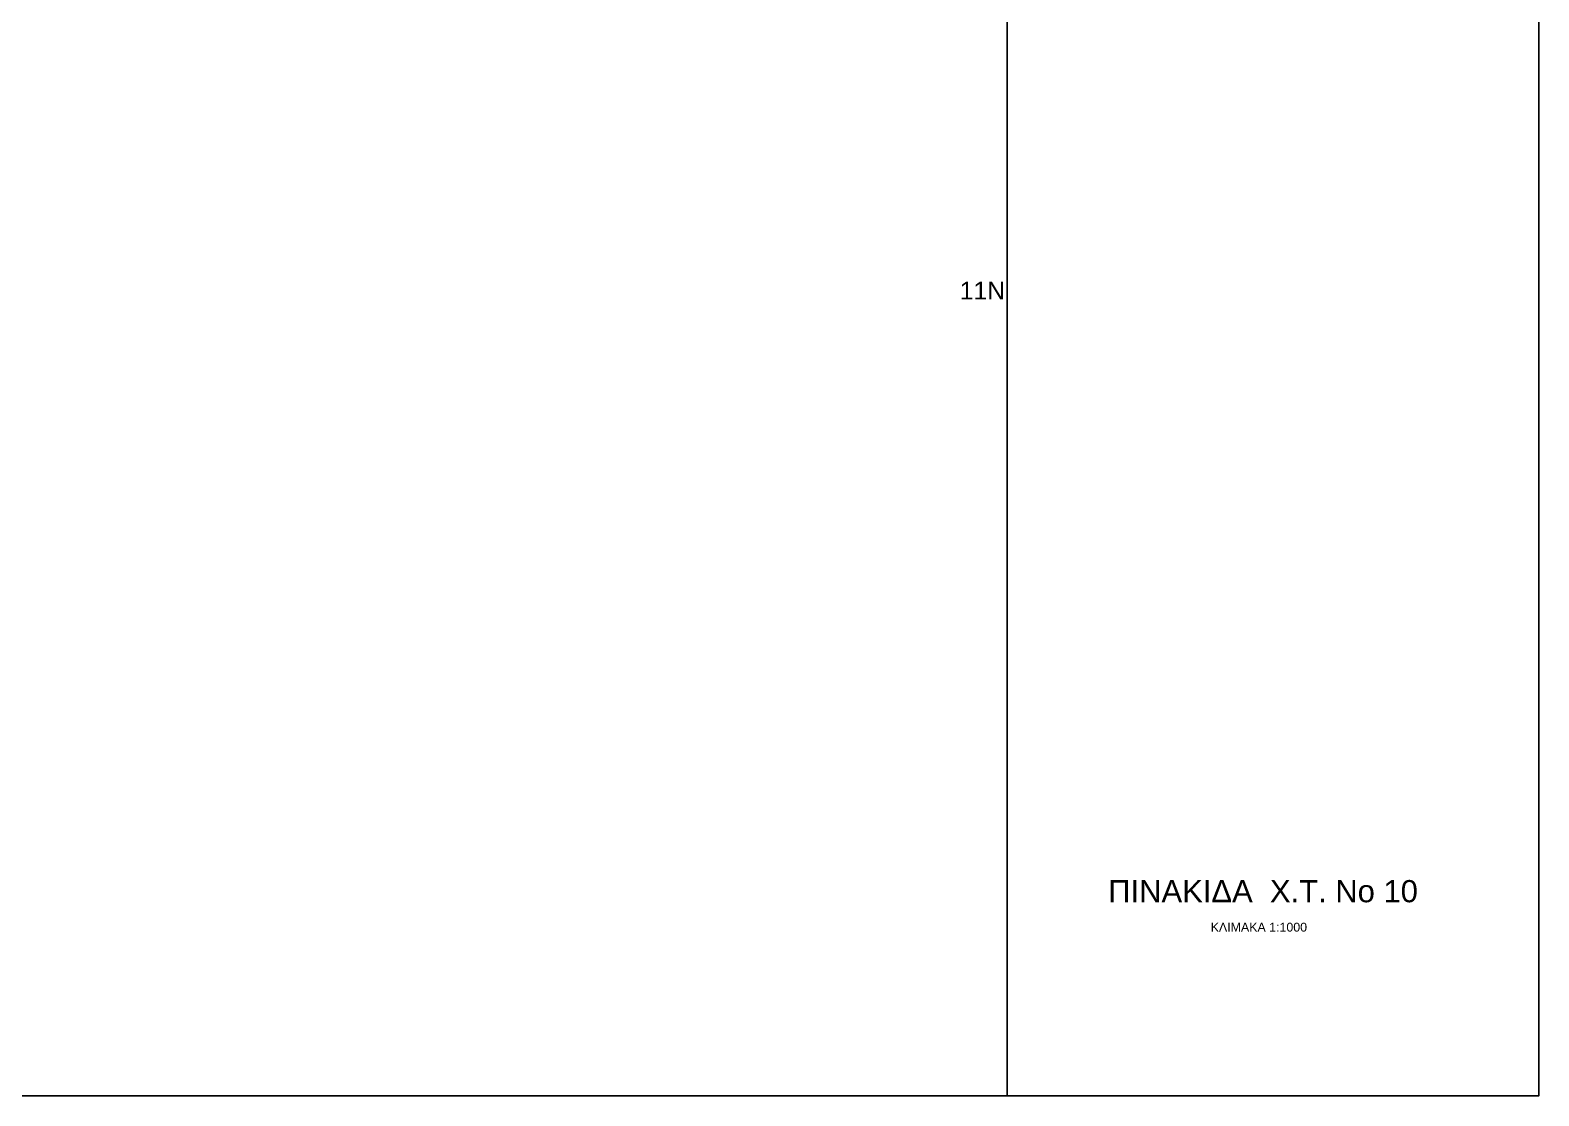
# Model space of a CAD drawing. Header units: millimetres. Extents: x 7657 to 9078, y 851 to 1875.
# Drawn here: x 8398 to 9078, y 851 to 1332 of the extents above; entities that cross this region are included whole.
import ezdxf

# ---------------------------------------------------------------- set-up
doc = ezdxf.new("R2010")
doc.units = ezdxf.units.MM
doc.layers.add('Επιγραφές - Σχήματα', color=7, linetype='Continuous')
doc.styles.get("Standard").update_dxf_attribs({"font": 'ARIAL.TTF'})

msp = doc.modelspace()

# ---------------------------------------------------------------- linework, layer by layer
at = {"layer": 'Επιγραφές - Σχήματα'}
msp.add_lwpolyline([(7682.58, 1855.69), (8838.35, 1855.69), (8838.35, 851.26), (7682.58, 851.26)], close=True, dxfattribs=at)
at = {"layer": 'Επιγραφές - Σχήματα', "ltscale": 10}
msp.add_lwpolyline([(8838.35, 851.26), (9078.22, 851.26), (9078.22, 1855.69), (8838.35, 1855.69)], dxfattribs=at)

# ---------------------------------------------------------------- texts
at = {"layer": 'Επιγραφές - Σχήματα', "insert": (8816.9, 1218.49), "char_height": 8, "width": 25.3476, "attachment_point": 1}
msp.add_mtext('11N', dxfattribs=at)
at = {"layer": 'Επιγραφές - Σχήματα', "ltscale": 10, "width": 315.0361, "attachment_point": 1}
for s, insert, char_height in [('ΠΙΝΑΚΙΔΑ  Χ.Τ. Νο 10', (8883.92, 948.58), 10), ('ΚΛΙΜΑΚΑ 1:1000', (8930.16, 929.34), 4)]:
    msp.add_mtext(s, dxfattribs=dict(at, insert=insert, char_height=char_height))

doc.saveas('drawing.dxf')
